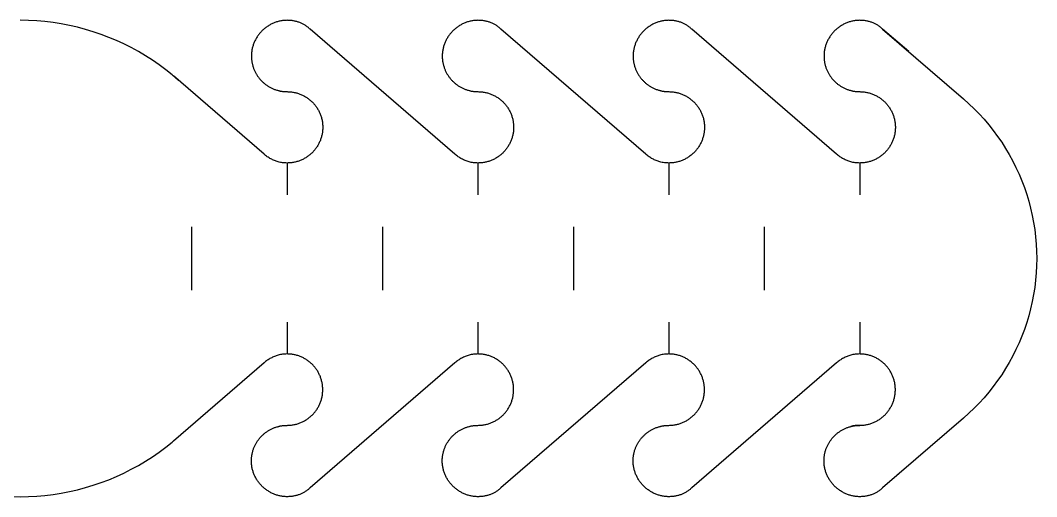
# Model space of a CAD drawing. Extents: x 2.9 to 99.4, y 6.9 to 29.5.
# Drawn here: x 51.15 to 99.37, y 6.86 to 29.47 of the extents above; entities that cross this region are included whole.
import ezdxf

# ---------------------------------------------------------------- set-up
doc = ezdxf.new("R2010")
doc.units = 0
doc.layers.add('CAPA_1', color=7, linetype='CONTINUOUS')
doc.layers.add('DEFAULT', color=7, linetype='CONTINUOUS')

msp = doc.modelspace()

# ---------------------------------------------------------------- linework, layer by layer
at = {"layer": 'CAPA_1', "color": 251}
for points in [[(64.893, 29.048), (64.867, 29.074), (64.839, 29.1), (64.812, 29.124), (64.784, 29.148), (64.755, 29.17), (64.725, 29.192), (64.695, 29.213), (64.665, 29.234), (64.634, 29.253), (64.602, 29.272), (64.57, 29.289), (64.537, 29.306), (64.504, 29.322), (64.471, 29.338), (64.437, 29.352), (64.402, 29.366), (64.367, 29.379), (64.332, 29.391), (64.296, 29.402), (64.26, 29.412), (64.224, 29.422), (64.187, 29.43), (64.15, 29.438), (64.113, 29.445), (64.075, 29.451), (64.037, 29.457), (63.998, 29.461), (63.96, 29.465), (63.921, 29.468), (63.882, 29.47), (63.843, 29.471), (63.803, 29.472), (63.76, 29.471), (63.717, 29.469), (63.675, 29.467), (63.633, 29.463), (63.591, 29.458), (63.549, 29.452), (63.508, 29.445), (63.467, 29.437), (63.426, 29.427), (63.386, 29.417), (63.346, 29.406), (63.306, 29.394), (63.267, 29.381), (63.228, 29.367), (63.189, 29.352), (63.151, 29.336), (63.114, 29.319), (63.077, 29.302), (63.04, 29.283), (63.004, 29.264), (62.968, 29.243), (62.933, 29.222), (62.898, 29.2), (62.864, 29.178), (62.83, 29.154), (62.797, 29.13), (62.765, 29.105), (62.733, 29.079), (62.702, 29.053), (62.671, 29.026), (62.642, 28.998), (62.612, 28.969), (62.584, 28.94), (62.556, 28.91), (62.529, 28.879), (62.502, 28.848), (62.476, 28.816), (62.451, 28.784), (62.427, 28.751), (62.404, 28.717), (62.381, 28.683), (62.359, 28.648), (62.338, 28.613), (62.318, 28.578), (62.298, 28.541), (62.28, 28.505), (62.262, 28.468), (62.245, 28.43), (62.229, 28.392), (62.214, 28.353), (62.2, 28.315), (62.187, 28.275), (62.175, 28.236), (62.164, 28.196), (62.154, 28.155), (62.145, 28.114), (62.137, 28.073), (62.13, 28.032), (62.123, 27.99), (62.119, 27.949), (62.115, 27.906), (62.112, 27.864), (62.11, 27.821), (62.11, 27.778), (62.11, 27.742), (62.111, 27.706), (62.113, 27.67), (62.116, 27.634), (62.119, 27.599), (62.123, 27.563), (62.128, 27.528), (62.134, 27.493), (62.14, 27.458), (62.147, 27.424), (62.155, 27.389), (62.163, 27.355), (62.172, 27.321), (62.182, 27.288), (62.193, 27.254), (62.204, 27.221), (62.216, 27.189), (62.228, 27.156), (62.241, 27.124), (62.255, 27.092), (62.269, 27.061), (62.284, 27.03), (62.3, 26.999), (62.316, 26.969), (62.333, 26.939), (62.35, 26.909), (62.368, 26.88), (62.387, 26.851), (62.406, 26.822), (62.426, 26.794), (62.446, 26.766), (62.467, 26.739), (62.488, 26.712), (62.51, 26.686), (62.532, 26.66), (62.555, 26.634), (62.579, 26.609), (62.603, 26.585), (62.627, 26.561), (62.652, 26.537), (62.678, 26.514), (62.704, 26.491), (62.73, 26.469), (62.757, 26.448), (62.784, 26.427), (62.812, 26.406), (62.84, 26.386), (62.869, 26.367), (62.898, 26.348), (62.927, 26.33), (62.957, 26.312), (62.987, 26.295), (63.018, 26.279), (63.049, 26.263), (63.08, 26.248), (63.112, 26.234), (63.145, 26.22), (63.177, 26.207), (63.21, 26.194), (63.243, 26.182), (63.277, 26.171), (63.311, 26.16), (63.345, 26.151), (63.38, 26.141)], [(73.95, 29.048), (73.924, 29.074), (73.896, 29.1), (73.869, 29.124), (73.84, 29.148), (73.812, 29.17), (73.782, 29.192), (73.752, 29.213), (73.722, 29.234), (73.691, 29.253), (73.659, 29.272), (73.627, 29.289), (73.594, 29.306), (73.561, 29.322), (73.528, 29.338), (73.494, 29.352), (73.459, 29.366), (73.424, 29.379), (73.389, 29.391), (73.353, 29.402), (73.317, 29.412), (73.281, 29.422), (73.244, 29.43), (73.207, 29.438), (73.17, 29.445), (73.132, 29.451), (73.094, 29.457), (73.055, 29.461), (73.017, 29.465), (72.978, 29.468), (72.939, 29.47), (72.899, 29.471), (72.86, 29.472), (72.817, 29.471), (72.774, 29.469), (72.732, 29.467), (72.69, 29.463), (72.648, 29.458), (72.606, 29.452), (72.565, 29.445), (72.524, 29.437), (72.483, 29.427), (72.443, 29.417), (72.403, 29.406), (72.363, 29.394), (72.324, 29.381), (72.285, 29.367), (72.246, 29.352), (72.208, 29.336), (72.171, 29.319), (72.134, 29.302), (72.097, 29.283), (72.061, 29.264), (72.025, 29.243), (71.99, 29.222), (71.955, 29.2), (71.921, 29.178), (71.887, 29.154), (71.854, 29.13), (71.822, 29.105), (71.79, 29.079), (71.759, 29.053), (71.728, 29.026), (71.699, 28.998), (71.669, 28.969), (71.641, 28.94), (71.613, 28.91), (71.586, 28.879), (71.559, 28.848), (71.533, 28.816), (71.508, 28.784), (71.484, 28.751), (71.46, 28.717), (71.438, 28.683), (71.416, 28.648), (71.395, 28.613), (71.375, 28.578), (71.355, 28.541), (71.337, 28.505), (71.319, 28.468), (71.302, 28.43), (71.286, 28.392), (71.271, 28.353), (71.257, 28.315), (71.244, 28.275), (71.232, 28.236), (71.221, 28.196), (71.211, 28.155), (71.202, 28.114), (71.194, 28.073), (71.187, 28.032), (71.18, 27.99), (71.175, 27.949), (71.172, 27.906), (71.169, 27.864), (71.167, 27.821), (71.167, 27.778), (71.167, 27.742), (71.168, 27.706), (71.17, 27.67), (71.173, 27.634), (71.176, 27.599), (71.18, 27.563), (71.185, 27.528), (71.191, 27.493), (71.197, 27.458), (71.204, 27.424), (71.212, 27.389), (71.22, 27.355), (71.229, 27.321), (71.239, 27.288), (71.25, 27.254), (71.261, 27.221), (71.273, 27.189), (71.285, 27.156), (71.298, 27.124), (71.312, 27.092), (71.326, 27.061), (71.341, 27.03), (71.357, 26.999), (71.373, 26.969), (71.39, 26.939), (71.407, 26.909), (71.425, 26.88), (71.444, 26.851), (71.463, 26.822), (71.483, 26.794), (71.503, 26.766), (71.524, 26.739), (71.545, 26.712), (71.567, 26.686), (71.589, 26.66), (71.612, 26.634), (71.636, 26.609), (71.66, 26.585), (71.684, 26.561), (71.709, 26.537), (71.735, 26.514), (71.761, 26.491), (71.787, 26.469), (71.814, 26.448), (71.841, 26.427), (71.869, 26.406), (71.897, 26.386), (71.926, 26.367), (71.955, 26.348), (71.984, 26.33), (72.014, 26.312), (72.044, 26.295), (72.075, 26.279), (72.106, 26.263), (72.137, 26.248), (72.169, 26.234), (72.201, 26.22), (72.234, 26.207), (72.267, 26.194), (72.3, 26.182), (72.334, 26.171), (72.368, 26.16), (72.402, 26.151), (72.437, 26.141)], [(83.007, 29.048), (82.981, 29.074), (82.953, 29.1), (82.926, 29.124), (82.897, 29.148), (82.869, 29.17), (82.839, 29.192), (82.809, 29.213), (82.779, 29.234), (82.748, 29.253), (82.716, 29.272), (82.684, 29.289), (82.651, 29.306), (82.618, 29.322), (82.585, 29.338), (82.551, 29.352), (82.516, 29.366), (82.481, 29.379), (82.446, 29.391), (82.41, 29.402), (82.374, 29.412), (82.338, 29.422), (82.301, 29.43), (82.264, 29.438), (82.227, 29.445), (82.189, 29.451), (82.151, 29.457), (82.112, 29.461), (82.074, 29.465), (82.035, 29.468), (81.996, 29.47), (81.956, 29.471), (81.917, 29.472), (81.874, 29.471), (81.831, 29.469), (81.789, 29.467), (81.747, 29.463), (81.705, 29.458), (81.663, 29.452), (81.622, 29.445), (81.581, 29.437), (81.54, 29.427), (81.5, 29.417), (81.46, 29.406), (81.42, 29.394), (81.381, 29.381), (81.342, 29.367), (81.303, 29.352), (81.265, 29.336), (81.228, 29.319), (81.191, 29.302), (81.154, 29.283), (81.118, 29.264), (81.082, 29.243), (81.047, 29.222), (81.012, 29.2), (80.978, 29.178), (80.944, 29.154), (80.911, 29.13), (80.879, 29.105), (80.847, 29.079), (80.816, 29.053), (80.785, 29.026), (80.756, 28.998), (80.726, 28.969), (80.698, 28.94), (80.67, 28.91), (80.643, 28.879), (80.616, 28.848), (80.59, 28.816), (80.565, 28.784), (80.541, 28.751), (80.517, 28.717), (80.495, 28.683), (80.473, 28.648), (80.452, 28.613), (80.432, 28.578), (80.412, 28.541), (80.394, 28.505), (80.376, 28.468), (80.359, 28.43), (80.343, 28.392), (80.328, 28.353), (80.314, 28.315), (80.301, 28.275), (80.289, 28.236), (80.278, 28.196), (80.268, 28.155), (80.259, 28.114), (80.251, 28.073), (80.243, 28.032), (80.237, 27.99), (80.232, 27.949), (80.229, 27.906), (80.226, 27.864), (80.224, 27.821), (80.224, 27.778), (80.224, 27.742), (80.225, 27.706), (80.227, 27.67), (80.23, 27.634), (80.233, 27.599), (80.237, 27.563), (80.242, 27.528), (80.248, 27.493), (80.254, 27.458), (80.261, 27.424), (80.269, 27.389), (80.277, 27.355), (80.286, 27.321), (80.296, 27.288), (80.307, 27.254), (80.318, 27.221), (80.33, 27.189), (80.342, 27.156), (80.355, 27.124), (80.369, 27.092), (80.383, 27.061), (80.398, 27.03), (80.414, 26.999), (80.43, 26.969), (80.447, 26.939), (80.464, 26.909), (80.482, 26.88), (80.501, 26.851), (80.52, 26.822), (80.54, 26.794), (80.56, 26.766), (80.581, 26.739), (80.602, 26.712), (80.624, 26.686), (80.646, 26.66), (80.669, 26.634), (80.693, 26.609), (80.717, 26.585), (80.741, 26.561), (80.766, 26.537), (80.792, 26.514), (80.817, 26.491), (80.844, 26.469), (80.871, 26.448), (80.898, 26.427), (80.926, 26.406), (80.954, 26.386), (80.983, 26.367), (81.012, 26.348), (81.041, 26.33), (81.071, 26.312), (81.101, 26.295), (81.132, 26.279), (81.163, 26.263), (81.194, 26.248), (81.226, 26.234), (81.258, 26.22), (81.291, 26.207), (81.324, 26.194), (81.357, 26.182), (81.391, 26.171), (81.425, 26.16), (81.459, 26.151), (81.494, 26.141)], [(92.064, 29.048), (92.038, 29.074), (92.01, 29.1), (91.983, 29.124), (91.954, 29.148), (91.926, 29.17), (91.896, 29.192), (91.866, 29.213), (91.836, 29.234), (91.804, 29.253), (91.773, 29.272), (91.741, 29.289), (91.708, 29.306), (91.675, 29.322), (91.642, 29.338), (91.608, 29.352), (91.573, 29.366), (91.538, 29.379), (91.503, 29.391), (91.467, 29.402), (91.431, 29.412), (91.395, 29.422), (91.358, 29.43), (91.321, 29.438), (91.284, 29.445), (91.246, 29.451), (91.208, 29.457), (91.169, 29.461), (91.131, 29.465), (91.092, 29.468), (91.053, 29.47), (91.013, 29.471), (90.974, 29.472), (90.931, 29.471), (90.888, 29.469), (90.846, 29.467), (90.804, 29.463), (90.762, 29.458), (90.72, 29.452), (90.679, 29.445), (90.638, 29.437), (90.597, 29.427), (90.557, 29.417), (90.517, 29.406), (90.477, 29.394), (90.438, 29.381), (90.399, 29.367), (90.36, 29.352), (90.322, 29.336), (90.285, 29.319), (90.248, 29.302), (90.211, 29.283), (90.175, 29.264), (90.139, 29.243), (90.104, 29.222), (90.069, 29.2), (90.035, 29.178), (90.001, 29.154), (89.968, 29.13), (89.936, 29.105), (89.904, 29.079), (89.873, 29.053), (89.842, 29.026), (89.813, 28.998), (89.783, 28.969), (89.755, 28.94), (89.727, 28.91), (89.7, 28.879), (89.673, 28.848), (89.647, 28.816), (89.622, 28.784), (89.598, 28.751), (89.574, 28.717), (89.552, 28.683), (89.53, 28.648), (89.509, 28.613), (89.489, 28.578), (89.469, 28.541), (89.451, 28.505), (89.433, 28.468), (89.416, 28.43), (89.4, 28.392), (89.385, 28.353), (89.371, 28.315), (89.358, 28.275), (89.346, 28.236), (89.335, 28.196), (89.325, 28.155), (89.316, 28.114), (89.308, 28.073), (89.3, 28.032), (89.294, 27.99), (89.289, 27.949), (89.286, 27.906), (89.283, 27.864), (89.281, 27.821), (89.281, 27.778), (89.281, 27.742), (89.282, 27.706), (89.284, 27.67), (89.287, 27.634), (89.29, 27.599), (89.294, 27.563), (89.299, 27.528), (89.305, 27.493), (89.311, 27.458), (89.318, 27.424), (89.326, 27.389), (89.334, 27.355), (89.343, 27.321), (89.353, 27.288), (89.364, 27.254), (89.375, 27.221), (89.387, 27.189), (89.399, 27.156), (89.412, 27.124), (89.426, 27.092), (89.44, 27.061), (89.455, 27.03), (89.471, 26.999), (89.487, 26.969), (89.504, 26.939), (89.521, 26.909), (89.539, 26.88), (89.558, 26.851), (89.577, 26.822), (89.597, 26.794), (89.617, 26.766), (89.638, 26.739), (89.659, 26.712), (89.681, 26.686), (89.703, 26.66), (89.726, 26.634), (89.75, 26.609), (89.774, 26.585), (89.798, 26.561), (89.823, 26.537), (89.849, 26.514), (89.874, 26.491), (89.901, 26.469), (89.928, 26.448), (89.955, 26.427), (89.983, 26.406), (90.011, 26.386), (90.04, 26.367), (90.069, 26.348), (90.098, 26.33), (90.128, 26.312), (90.158, 26.295), (90.189, 26.279), (90.22, 26.263), (90.251, 26.248), (90.283, 26.234), (90.315, 26.22), (90.348, 26.207), (90.381, 26.194), (90.414, 26.182), (90.448, 26.171), (90.482, 26.16), (90.516, 26.151), (90.551, 26.141)], [(71.766, 23.122), (64.893, 29.048)], [(80.823, 23.122), (73.95, 29.048)], [(89.88, 23.122), (83.007, 29.048)], [(62.709, 23.122), (58.406, 26.832)], [(63.803, 26.085), (63.846, 26.084), (63.888, 26.083), (63.93, 26.08), (63.973, 26.076), (64.014, 26.072), (64.056, 26.066), (64.097, 26.059), (64.138, 26.051), (64.179, 26.043), (64.219, 26.033), (64.259, 26.022), (64.298, 26.01), (64.338, 25.998), (64.377, 25.984), (64.415, 25.97), (64.453, 25.954), (64.491, 25.938), (64.528, 25.921), (64.564, 25.903), (64.601, 25.884), (64.636, 25.864), (64.671, 25.844), (64.706, 25.823), (64.74, 25.8), (64.774, 25.777), (64.807, 25.754), (64.839, 25.729), (64.871, 25.704), (64.902, 25.678), (64.933, 25.651), (64.963, 25.624), (64.992, 25.596), (65.021, 25.567), (65.049, 25.537), (65.076, 25.507), (65.103, 25.476), (65.128, 25.444), (65.154, 25.412), (65.178, 25.379), (65.201, 25.346), (65.224, 25.312), (65.246, 25.277), (65.267, 25.242), (65.288, 25.207), (65.307, 25.17), (65.326, 25.133), (65.343, 25.096), (65.36, 25.058), (65.376, 25.02), (65.391, 24.981), (65.405, 24.941), (65.418, 24.902), (65.43, 24.861), (65.442, 24.821), (65.452, 24.78), (65.461, 24.738), (65.469, 24.696), (65.476, 24.654), (65.482, 24.611), (65.487, 24.568), (65.491, 24.524), (65.494, 24.48), (65.496, 24.436), (65.496, 24.392), (65.496, 24.349), (65.494, 24.306), (65.491, 24.264), (65.488, 24.222), (65.483, 24.18), (65.477, 24.138), (65.47, 24.097), (65.463, 24.056), (65.454, 24.015), (65.444, 23.975), (65.433, 23.934), (65.422, 23.895), (65.409, 23.856), (65.395, 23.817), (65.381, 23.778), (65.366, 23.74), (65.349, 23.703), (65.332, 23.665), (65.314, 23.629), (65.295, 23.593), (65.276, 23.557), (65.255, 23.522), (65.234, 23.487), (65.212, 23.453), (65.189, 23.419), (65.165, 23.386), (65.14, 23.354), (65.115, 23.322), (65.089, 23.291), (65.062, 23.26), (65.035, 23.23), (65.007, 23.201), (64.978, 23.172), (64.948, 23.145), (64.918, 23.117), (64.887, 23.091), (64.856, 23.065), (64.823, 23.04), (64.791, 23.016), (64.757, 22.992), (64.723, 22.97), (64.689, 22.948), (64.653, 22.927), (64.618, 22.906), (64.581, 22.887), (64.545, 22.868), (64.507, 22.851), (64.469, 22.834), (64.431, 22.818), (64.392, 22.803), (64.353, 22.789), (64.313, 22.776), (64.273, 22.764), (64.232, 22.753), (64.191, 22.743), (64.149, 22.733), (64.107, 22.725), (64.065, 22.718), (64.022, 22.712), (63.979, 22.707), (63.935, 22.703), (63.892, 22.701), (63.847, 22.699), (63.803, 22.698), (63.75, 22.699), (63.697, 22.702), (63.644, 22.706), (63.591, 22.712), (63.538, 22.72), (63.485, 22.73), (63.433, 22.741), (63.38, 22.755), (63.335, 22.768), (63.29, 22.782), (63.246, 22.798), (63.202, 22.815), (63.158, 22.833), (63.115, 22.853), (63.072, 22.874), (63.03, 22.896), (62.988, 22.919), (62.947, 22.944), (62.906, 22.97), (62.865, 22.998), (62.825, 23.027), (62.786, 23.057), (62.747, 23.089), (62.709, 23.122)], [(63.38, 26.141), (63.405, 26.134), (63.43, 26.128), (63.456, 26.122), (63.481, 26.116), (63.507, 26.111), (63.533, 26.107), (63.56, 26.102), (63.586, 26.099), (63.639, 26.093), (63.693, 26.088), (63.748, 26.086), (63.803, 26.085)], [(72.86, 26.085), (72.903, 26.084), (72.945, 26.083), (72.987, 26.08), (73.029, 26.076), (73.071, 26.072), (73.113, 26.066), (73.154, 26.059), (73.195, 26.051), (73.236, 26.043), (73.276, 26.033), (73.316, 26.022), (73.355, 26.01), (73.395, 25.998), (73.434, 25.984), (73.472, 25.97), (73.51, 25.954), (73.548, 25.938), (73.585, 25.921), (73.621, 25.903), (73.658, 25.884), (73.693, 25.864), (73.728, 25.844), (73.763, 25.823), (73.797, 25.8), (73.831, 25.777), (73.864, 25.754), (73.896, 25.729), (73.928, 25.704), (73.959, 25.678), (73.99, 25.651), (74.02, 25.624), (74.049, 25.596), (74.078, 25.567), (74.106, 25.537), (74.133, 25.507), (74.16, 25.476), (74.185, 25.444), (74.211, 25.412), (74.235, 25.379), (74.258, 25.346), (74.281, 25.312), (74.303, 25.277), (74.324, 25.242), (74.345, 25.207), (74.364, 25.17), (74.383, 25.133), (74.4, 25.096), (74.417, 25.058), (74.433, 25.02), (74.448, 24.981), (74.462, 24.941), (74.475, 24.902), (74.487, 24.861), (74.499, 24.821), (74.509, 24.78), (74.518, 24.738), (74.526, 24.696), (74.533, 24.654), (74.539, 24.611), (74.544, 24.568), (74.548, 24.524), (74.551, 24.48), (74.553, 24.436), (74.553, 24.392), (74.553, 24.349), (74.551, 24.306), (74.548, 24.264), (74.545, 24.222), (74.54, 24.18), (74.534, 24.138), (74.527, 24.097), (74.52, 24.056), (74.511, 24.015), (74.501, 23.975), (74.49, 23.934), (74.479, 23.895), (74.466, 23.856), (74.452, 23.817), (74.438, 23.778), (74.423, 23.74), (74.406, 23.703), (74.389, 23.665), (74.371, 23.629), (74.352, 23.593), (74.333, 23.557), (74.312, 23.522), (74.291, 23.487), (74.269, 23.453), (74.246, 23.419), (74.222, 23.386), (74.197, 23.354), (74.172, 23.322), (74.146, 23.291), (74.119, 23.26), (74.092, 23.23), (74.064, 23.201), (74.035, 23.172), (74.005, 23.145), (73.975, 23.117), (73.944, 23.091), (73.913, 23.065), (73.88, 23.04), (73.848, 23.016), (73.814, 22.992), (73.78, 22.97), (73.746, 22.948), (73.71, 22.927), (73.675, 22.906), (73.638, 22.887), (73.602, 22.868), (73.564, 22.851), (73.526, 22.834), (73.488, 22.818), (73.449, 22.803), (73.41, 22.789), (73.37, 22.776), (73.33, 22.764), (73.289, 22.753), (73.248, 22.743), (73.206, 22.733), (73.164, 22.725), (73.122, 22.718), (73.079, 22.712), (73.036, 22.707), (72.992, 22.703), (72.949, 22.701), (72.904, 22.699), (72.86, 22.698), (72.807, 22.699), (72.754, 22.702), (72.701, 22.706), (72.648, 22.712), (72.595, 22.72), (72.542, 22.73), (72.489, 22.741), (72.437, 22.755), (72.392, 22.768), (72.347, 22.782), (72.303, 22.798), (72.259, 22.815), (72.215, 22.833), (72.172, 22.853), (72.129, 22.874), (72.087, 22.896), (72.045, 22.919), (72.003, 22.944), (71.963, 22.97), (71.922, 22.998), (71.882, 23.027), (71.843, 23.057), (71.804, 23.089), (71.766, 23.122)], [(72.437, 26.141), (72.462, 26.134), (72.487, 26.128), (72.513, 26.122), (72.538, 26.116), (72.564, 26.111), (72.59, 26.107), (72.617, 26.102), (72.643, 26.099), (72.696, 26.093), (72.75, 26.088), (72.805, 26.086), (72.86, 26.085)], [(81.917, 26.085), (81.96, 26.084), (82.002, 26.083), (82.044, 26.08), (82.086, 26.076), (82.128, 26.072), (82.17, 26.066), (82.211, 26.059), (82.252, 26.051), (82.293, 26.043), (82.333, 26.033), (82.373, 26.022), (82.412, 26.01), (82.452, 25.998), (82.49, 25.984), (82.529, 25.97), (82.567, 25.954), (82.605, 25.938), (82.642, 25.921), (82.678, 25.903), (82.714, 25.884), (82.75, 25.864), (82.785, 25.844), (82.82, 25.823), (82.854, 25.8), (82.888, 25.777), (82.921, 25.754), (82.953, 25.729), (82.985, 25.704), (83.016, 25.678), (83.047, 25.651), (83.077, 25.624), (83.106, 25.596), (83.135, 25.567), (83.163, 25.537), (83.19, 25.507), (83.217, 25.476), (83.242, 25.444), (83.267, 25.412), (83.292, 25.379), (83.315, 25.346), (83.338, 25.312), (83.36, 25.277), (83.381, 25.242), (83.402, 25.207), (83.421, 25.17), (83.44, 25.133), (83.457, 25.096), (83.474, 25.058), (83.49, 25.02), (83.505, 24.981), (83.519, 24.941), (83.532, 24.902), (83.544, 24.861), (83.556, 24.821), (83.566, 24.78), (83.575, 24.738), (83.583, 24.696), (83.59, 24.654), (83.596, 24.611), (83.601, 24.568), (83.605, 24.524), (83.608, 24.48), (83.61, 24.436), (83.61, 24.392), (83.61, 24.349), (83.608, 24.306), (83.605, 24.264), (83.602, 24.222), (83.597, 24.18), (83.591, 24.138), (83.584, 24.097), (83.577, 24.056), (83.568, 24.015), (83.558, 23.975), (83.547, 23.934), (83.536, 23.895), (83.523, 23.856), (83.509, 23.817), (83.495, 23.778), (83.48, 23.74), (83.463, 23.703), (83.446, 23.665), (83.428, 23.629), (83.409, 23.593), (83.39, 23.557), (83.369, 23.522), (83.348, 23.487), (83.326, 23.453), (83.303, 23.419), (83.279, 23.386), (83.254, 23.354), (83.229, 23.322), (83.203, 23.291), (83.176, 23.26), (83.149, 23.23), (83.121, 23.201), (83.092, 23.172), (83.062, 23.145), (83.032, 23.117), (83.001, 23.091), (82.97, 23.065), (82.937, 23.04), (82.905, 23.016), (82.871, 22.992), (82.837, 22.97), (82.803, 22.948), (82.767, 22.927), (82.732, 22.906), (82.695, 22.887), (82.659, 22.868), (82.621, 22.851), (82.583, 22.834), (82.545, 22.818), (82.506, 22.803), (82.467, 22.789), (82.427, 22.776), (82.387, 22.764), (82.346, 22.753), (82.305, 22.743), (82.263, 22.733), (82.221, 22.725), (82.179, 22.718), (82.136, 22.712), (82.093, 22.707), (82.049, 22.703), (82.006, 22.701), (81.961, 22.699), (81.917, 22.698), (81.864, 22.699), (81.811, 22.702), (81.758, 22.706), (81.705, 22.712), (81.652, 22.72), (81.599, 22.73), (81.546, 22.741), (81.494, 22.755), (81.449, 22.768), (81.404, 22.782), (81.36, 22.798), (81.316, 22.815), (81.272, 22.833), (81.229, 22.853), (81.186, 22.874), (81.144, 22.896), (81.102, 22.919), (81.06, 22.944), (81.02, 22.97), (80.979, 22.998), (80.939, 23.027), (80.9, 23.057), (80.861, 23.089), (80.823, 23.122)], [(81.494, 26.141), (81.519, 26.134), (81.544, 26.128), (81.57, 26.122), (81.595, 26.116), (81.621, 26.111), (81.647, 26.107), (81.674, 26.102), (81.7, 26.099), (81.753, 26.093), (81.807, 26.088), (81.862, 26.086), (81.917, 26.085)], [(90.974, 26.085), (91.017, 26.084), (91.059, 26.083), (91.101, 26.08), (91.143, 26.076), (91.185, 26.072), (91.227, 26.066), (91.268, 26.059), (91.309, 26.051), (91.35, 26.043), (91.39, 26.033), (91.43, 26.022), (91.469, 26.01), (91.509, 25.998), (91.547, 25.984), (91.586, 25.97), (91.624, 25.954), (91.661, 25.938), (91.699, 25.921), (91.735, 25.903), (91.771, 25.884), (91.807, 25.864), (91.842, 25.844), (91.877, 25.823), (91.911, 25.8), (91.945, 25.777), (91.978, 25.754), (92.01, 25.729), (92.042, 25.704), (92.073, 25.678), (92.104, 25.651), (92.134, 25.624), (92.163, 25.596), (92.192, 25.567), (92.22, 25.537), (92.247, 25.507), (92.274, 25.476), (92.299, 25.444), (92.324, 25.412), (92.349, 25.379), (92.372, 25.346), (92.395, 25.312), (92.417, 25.277), (92.438, 25.242), (92.458, 25.207), (92.478, 25.17), (92.497, 25.133), (92.514, 25.096), (92.531, 25.058), (92.547, 25.02), (92.562, 24.981), (92.576, 24.941), (92.589, 24.902), (92.601, 24.861), (92.613, 24.821), (92.623, 24.78), (92.632, 24.738), (92.64, 24.696), (92.647, 24.654), (92.653, 24.611), (92.658, 24.568), (92.662, 24.524), (92.665, 24.48), (92.667, 24.436), (92.667, 24.392), (92.667, 24.349), (92.665, 24.306), (92.662, 24.264), (92.659, 24.222), (92.654, 24.18), (92.648, 24.138), (92.641, 24.097), (92.634, 24.056), (92.625, 24.015), (92.615, 23.975), (92.604, 23.934), (92.593, 23.895), (92.58, 23.856), (92.566, 23.817), (92.552, 23.778), (92.537, 23.74), (92.52, 23.703), (92.503, 23.665), (92.485, 23.629), (92.466, 23.593), (92.447, 23.557), (92.426, 23.522), (92.405, 23.487), (92.383, 23.453), (92.36, 23.419), (92.336, 23.386), (92.311, 23.354), (92.286, 23.322), (92.26, 23.291), (92.233, 23.26), (92.206, 23.23), (92.178, 23.201), (92.149, 23.172), (92.119, 23.145), (92.089, 23.117), (92.058, 23.091), (92.027, 23.065), (91.994, 23.04), (91.962, 23.016), (91.928, 22.992), (91.894, 22.97), (91.86, 22.948), (91.824, 22.927), (91.789, 22.906), (91.752, 22.887), (91.716, 22.868), (91.678, 22.851), (91.64, 22.834), (91.602, 22.818), (91.563, 22.803), (91.524, 22.789), (91.484, 22.776), (91.444, 22.764), (91.403, 22.753), (91.362, 22.743), (91.32, 22.733), (91.278, 22.725), (91.236, 22.718), (91.193, 22.712), (91.15, 22.707), (91.106, 22.703), (91.063, 22.701), (91.018, 22.699), (90.974, 22.698), (90.921, 22.699), (90.868, 22.702), (90.815, 22.706), (90.762, 22.712), (90.709, 22.72), (90.656, 22.73), (90.603, 22.741), (90.551, 22.755), (90.506, 22.768), (90.461, 22.782), (90.417, 22.798), (90.373, 22.815), (90.329, 22.833), (90.286, 22.853), (90.243, 22.874), (90.201, 22.896), (90.159, 22.919), (90.117, 22.944), (90.077, 22.97), (90.036, 22.998), (89.996, 23.027), (89.957, 23.057), (89.918, 23.089), (89.88, 23.122)], [(90.551, 26.141), (90.576, 26.134), (90.601, 26.128), (90.627, 26.122), (90.652, 26.116), (90.678, 26.111), (90.704, 26.107), (90.731, 26.102), (90.757, 26.099), (90.81, 26.093), (90.864, 26.088), (90.919, 26.086), (90.974, 26.085)], [(63.803, 10.245), (63.846, 10.246), (63.888, 10.247), (63.93, 10.25), (63.973, 10.254), (64.014, 10.259), (64.056, 10.264), (64.097, 10.271), (64.138, 10.279), (64.179, 10.288), (64.219, 10.298), (64.259, 10.308), (64.298, 10.32), (64.338, 10.333), (64.377, 10.346), (64.415, 10.361), (64.453, 10.376), (64.491, 10.392), (64.528, 10.409), (64.564, 10.427), (64.601, 10.446), (64.636, 10.466), (64.671, 10.486), (64.706, 10.508), (64.74, 10.53), (64.774, 10.553), (64.807, 10.577), (64.839, 10.601), (64.871, 10.626), (64.902, 10.652), (64.933, 10.679), (64.963, 10.707), (64.992, 10.735), (65.021, 10.764), (65.049, 10.793), (65.076, 10.823), (65.103, 10.854), (65.128, 10.886), (65.154, 10.918), (65.178, 10.951), (65.201, 10.984), (65.224, 11.018), (65.246, 11.053), (65.267, 11.088), (65.288, 11.124), (65.307, 11.16), (65.326, 11.197), (65.343, 11.234), (65.36, 11.272), (65.376, 11.311), (65.391, 11.349), (65.405, 11.389), (65.418, 11.429), (65.43, 11.469), (65.442, 11.51), (65.452, 11.551), (65.461, 11.592), (65.469, 11.634), (65.476, 11.677), (65.482, 11.72), (65.487, 11.763), (65.491, 11.806), (65.494, 11.85), (65.496, 11.894), (65.496, 11.939), (65.496, 11.982), (65.494, 12.024), (65.491, 12.067), (65.488, 12.109), (65.483, 12.151), (65.477, 12.192), (65.47, 12.234), (65.463, 12.275), (65.454, 12.315), (65.444, 12.356), (65.433, 12.396), (65.422, 12.436), (65.409, 12.475), (65.395, 12.514), (65.381, 12.552), (65.366, 12.59), (65.349, 12.628), (65.332, 12.665), (65.314, 12.702), (65.295, 12.738), (65.276, 12.774), (65.255, 12.809), (65.234, 12.843), (65.212, 12.878), (65.189, 12.911), (65.165, 12.944), (65.14, 12.976), (65.115, 13.008), (65.089, 13.04), (65.062, 13.07), (65.035, 13.1), (65.007, 13.129), (64.978, 13.158), (64.948, 13.186), (64.918, 13.213), (64.887, 13.24), (64.856, 13.265), (64.823, 13.29), (64.791, 13.315), (64.757, 13.338), (64.723, 13.361), (64.689, 13.383), (64.653, 13.404), (64.618, 13.424), (64.581, 13.443), (64.545, 13.462), (64.507, 13.48), (64.469, 13.496), (64.431, 13.512), (64.392, 13.527), (64.353, 13.541), (64.313, 13.554), (64.273, 13.566), (64.232, 13.578), (64.191, 13.588), (64.149, 13.597), (64.107, 13.605), (64.065, 13.612), (64.022, 13.618), (63.979, 13.623), (63.935, 13.627), (63.892, 13.63), (63.847, 13.631), (63.803, 13.632), (63.75, 13.631), (63.697, 13.629), (63.644, 13.624), (63.591, 13.618), (63.538, 13.61), (63.485, 13.601), (63.433, 13.589), (63.38, 13.576), (63.335, 13.562), (63.29, 13.548), (63.246, 13.532), (63.202, 13.515), (63.158, 13.497), (63.115, 13.477), (63.072, 13.457), (63.03, 13.434), (62.988, 13.411), (62.947, 13.386), (62.906, 13.36), (62.865, 13.332), (62.825, 13.304), (62.786, 13.273), (62.747, 13.242), (62.709, 13.209)], [(72.86, 10.245), (72.903, 10.246), (72.945, 10.247), (72.987, 10.25), (73.029, 10.254), (73.071, 10.259), (73.113, 10.264), (73.154, 10.271), (73.195, 10.279), (73.236, 10.288), (73.276, 10.298), (73.316, 10.308), (73.355, 10.32), (73.395, 10.333), (73.434, 10.346), (73.472, 10.361), (73.51, 10.376), (73.548, 10.392), (73.585, 10.409), (73.621, 10.427), (73.658, 10.446), (73.693, 10.466), (73.728, 10.486), (73.763, 10.508), (73.797, 10.53), (73.831, 10.553), (73.864, 10.577), (73.896, 10.601), (73.928, 10.626), (73.959, 10.652), (73.99, 10.679), (74.02, 10.707), (74.049, 10.735), (74.078, 10.764), (74.106, 10.793), (74.133, 10.823), (74.16, 10.854), (74.185, 10.886), (74.211, 10.918), (74.235, 10.951), (74.258, 10.984), (74.281, 11.018), (74.303, 11.053), (74.324, 11.088), (74.345, 11.124), (74.364, 11.16), (74.383, 11.197), (74.4, 11.234), (74.417, 11.272), (74.433, 11.311), (74.448, 11.349), (74.462, 11.389), (74.475, 11.429), (74.487, 11.469), (74.499, 11.51), (74.509, 11.551), (74.518, 11.592), (74.526, 11.634), (74.533, 11.677), (74.539, 11.72), (74.544, 11.763), (74.548, 11.806), (74.551, 11.85), (74.553, 11.894), (74.553, 11.939), (74.553, 11.982), (74.551, 12.024), (74.548, 12.067), (74.545, 12.109), (74.54, 12.151), (74.534, 12.192), (74.527, 12.234), (74.52, 12.275), (74.511, 12.315), (74.501, 12.356), (74.49, 12.396), (74.479, 12.436), (74.466, 12.475), (74.452, 12.514), (74.438, 12.552), (74.423, 12.59), (74.406, 12.628), (74.389, 12.665), (74.371, 12.702), (74.352, 12.738), (74.333, 12.774), (74.312, 12.809), (74.291, 12.843), (74.269, 12.878), (74.246, 12.911), (74.222, 12.944), (74.197, 12.976), (74.172, 13.008), (74.146, 13.04), (74.119, 13.07), (74.092, 13.1), (74.064, 13.129), (74.035, 13.158), (74.005, 13.186), (73.975, 13.213), (73.944, 13.24), (73.913, 13.265), (73.88, 13.29), (73.848, 13.315), (73.814, 13.338), (73.78, 13.361), (73.746, 13.383), (73.71, 13.404), (73.675, 13.424), (73.638, 13.443), (73.602, 13.462), (73.564, 13.48), (73.526, 13.496), (73.488, 13.512), (73.449, 13.527), (73.41, 13.541), (73.37, 13.554), (73.33, 13.566), (73.289, 13.578), (73.248, 13.588), (73.206, 13.597), (73.164, 13.605), (73.122, 13.612), (73.079, 13.618), (73.036, 13.623), (72.992, 13.627), (72.949, 13.63), (72.904, 13.631), (72.86, 13.632), (72.807, 13.631), (72.754, 13.629), (72.701, 13.624), (72.648, 13.618), (72.595, 13.61), (72.542, 13.601), (72.489, 13.589), (72.437, 13.576), (72.392, 13.562), (72.347, 13.548), (72.303, 13.532), (72.259, 13.515), (72.215, 13.497), (72.172, 13.477), (72.129, 13.457), (72.087, 13.434), (72.045, 13.411), (72.003, 13.386), (71.963, 13.36), (71.922, 13.332), (71.882, 13.304), (71.843, 13.273), (71.804, 13.242), (71.766, 13.209)], [(81.917, 10.245), (81.96, 10.246), (82.002, 10.247), (82.044, 10.25), (82.086, 10.254), (82.128, 10.259), (82.17, 10.264), (82.211, 10.271), (82.252, 10.279), (82.293, 10.288), (82.333, 10.298), (82.373, 10.308), (82.412, 10.32), (82.452, 10.333), (82.49, 10.346), (82.529, 10.361), (82.567, 10.376), (82.605, 10.392), (82.642, 10.409), (82.678, 10.427), (82.714, 10.446), (82.75, 10.466), (82.785, 10.486), (82.82, 10.508), (82.854, 10.53), (82.888, 10.553), (82.921, 10.577), (82.953, 10.601), (82.985, 10.626), (83.016, 10.652), (83.047, 10.679), (83.077, 10.707), (83.106, 10.735), (83.135, 10.764), (83.163, 10.793), (83.19, 10.823), (83.217, 10.854), (83.242, 10.886), (83.267, 10.918), (83.292, 10.951), (83.315, 10.984), (83.338, 11.018), (83.36, 11.053), (83.381, 11.088), (83.402, 11.124), (83.421, 11.16), (83.44, 11.197), (83.457, 11.234), (83.474, 11.272), (83.49, 11.311), (83.505, 11.349), (83.519, 11.389), (83.532, 11.429), (83.544, 11.469), (83.556, 11.51), (83.566, 11.551), (83.575, 11.592), (83.583, 11.634), (83.59, 11.677), (83.596, 11.72), (83.601, 11.763), (83.605, 11.806), (83.608, 11.85), (83.61, 11.894), (83.61, 11.939), (83.61, 11.982), (83.608, 12.024), (83.605, 12.067), (83.602, 12.109), (83.597, 12.151), (83.591, 12.192), (83.584, 12.234), (83.577, 12.275), (83.568, 12.315), (83.558, 12.356), (83.547, 12.396), (83.536, 12.436), (83.523, 12.475), (83.509, 12.514), (83.495, 12.552), (83.48, 12.59), (83.463, 12.628), (83.446, 12.665), (83.428, 12.702), (83.409, 12.738), (83.39, 12.774), (83.369, 12.809), (83.348, 12.843), (83.326, 12.878), (83.303, 12.911), (83.279, 12.944), (83.254, 12.976), (83.229, 13.008), (83.203, 13.04), (83.176, 13.07), (83.149, 13.1), (83.121, 13.129), (83.092, 13.158), (83.062, 13.186), (83.032, 13.213), (83.001, 13.24), (82.97, 13.265), (82.937, 13.29), (82.905, 13.315), (82.871, 13.338), (82.837, 13.361), (82.803, 13.383), (82.767, 13.404), (82.732, 13.424), (82.695, 13.443), (82.659, 13.462), (82.621, 13.48), (82.583, 13.496), (82.545, 13.512), (82.506, 13.527), (82.467, 13.541), (82.427, 13.554), (82.387, 13.566), (82.346, 13.578), (82.305, 13.588), (82.263, 13.597), (82.221, 13.605), (82.179, 13.612), (82.136, 13.618), (82.093, 13.623), (82.049, 13.627), (82.006, 13.63), (81.961, 13.631), (81.917, 13.632), (81.864, 13.631), (81.811, 13.629), (81.758, 13.624), (81.705, 13.618), (81.652, 13.61), (81.599, 13.601), (81.546, 13.589), (81.494, 13.576), (81.449, 13.562), (81.404, 13.548), (81.36, 13.532), (81.316, 13.515), (81.272, 13.497), (81.229, 13.477), (81.186, 13.457), (81.144, 13.434), (81.102, 13.411), (81.06, 13.386), (81.02, 13.36), (80.979, 13.332), (80.939, 13.304), (80.9, 13.273), (80.861, 13.242), (80.823, 13.209)], [(90.974, 10.245), (91.017, 10.246), (91.059, 10.247), (91.101, 10.25), (91.143, 10.254), (91.185, 10.259), (91.227, 10.264), (91.268, 10.271), (91.309, 10.279), (91.35, 10.288), (91.39, 10.298), (91.43, 10.308), (91.469, 10.32), (91.509, 10.333), (91.547, 10.346), (91.586, 10.361), (91.624, 10.376), (91.661, 10.392), (91.699, 10.409), (91.735, 10.427), (91.771, 10.446), (91.807, 10.466), (91.842, 10.486), (91.877, 10.508), (91.911, 10.53), (91.945, 10.553), (91.978, 10.577), (92.01, 10.601), (92.042, 10.626), (92.073, 10.652), (92.104, 10.679), (92.134, 10.707), (92.163, 10.735), (92.192, 10.764), (92.22, 10.793), (92.247, 10.823), (92.274, 10.854), (92.299, 10.886), (92.324, 10.918), (92.349, 10.951), (92.372, 10.984), (92.395, 11.018), (92.417, 11.053), (92.438, 11.088), (92.458, 11.124), (92.478, 11.16), (92.497, 11.197), (92.514, 11.234), (92.531, 11.272), (92.547, 11.311), (92.562, 11.349), (92.576, 11.389), (92.589, 11.429), (92.601, 11.469), (92.613, 11.51), (92.623, 11.551), (92.632, 11.592), (92.64, 11.634), (92.647, 11.677), (92.653, 11.72), (92.658, 11.763), (92.662, 11.806), (92.665, 11.85), (92.667, 11.894), (92.667, 11.939), (92.667, 11.982), (92.665, 12.024), (92.662, 12.067), (92.659, 12.109), (92.654, 12.151), (92.648, 12.192), (92.641, 12.234), (92.634, 12.275), (92.625, 12.315), (92.615, 12.356), (92.604, 12.396), (92.593, 12.436), (92.58, 12.475), (92.566, 12.514), (92.552, 12.552), (92.537, 12.59), (92.52, 12.628), (92.503, 12.665), (92.485, 12.702), (92.466, 12.738), (92.447, 12.774), (92.426, 12.809), (92.405, 12.843), (92.383, 12.878), (92.36, 12.911), (92.336, 12.944), (92.311, 12.976), (92.286, 13.008), (92.26, 13.04), (92.233, 13.07), (92.206, 13.1), (92.178, 13.129), (92.149, 13.158), (92.119, 13.186), (92.089, 13.213), (92.058, 13.24), (92.027, 13.265), (91.994, 13.29), (91.962, 13.315), (91.928, 13.338), (91.894, 13.361), (91.86, 13.383), (91.824, 13.404), (91.789, 13.424), (91.752, 13.443), (91.716, 13.462), (91.678, 13.48), (91.64, 13.496), (91.602, 13.512), (91.563, 13.527), (91.524, 13.541), (91.484, 13.554), (91.444, 13.566), (91.403, 13.578), (91.362, 13.588), (91.32, 13.597), (91.278, 13.605), (91.236, 13.612), (91.193, 13.618), (91.15, 13.623), (91.106, 13.627), (91.063, 13.63), (91.018, 13.631), (90.974, 13.632), (90.921, 13.631), (90.868, 13.629), (90.815, 13.624), (90.762, 13.618), (90.709, 13.61), (90.656, 13.601), (90.603, 13.589), (90.551, 13.576), (90.506, 13.562), (90.461, 13.548), (90.417, 13.532), (90.373, 13.515), (90.329, 13.497), (90.286, 13.477), (90.243, 13.457), (90.201, 13.434), (90.159, 13.411), (90.117, 13.386), (90.077, 13.36), (90.036, 13.332), (89.996, 13.304), (89.957, 13.273), (89.918, 13.242), (89.88, 13.209)], [(62.709, 13.209), (58.406, 9.498)], [(71.766, 13.209), (64.893, 7.282)], [(80.823, 13.209), (73.95, 7.282)], [(89.88, 13.209), (83.007, 7.282)], [(64.893, 7.282), (64.867, 7.256), (64.839, 7.231), (64.812, 7.206), (64.784, 7.183), (64.755, 7.16), (64.725, 7.138), (64.695, 7.117), (64.665, 7.097), (64.634, 7.077), (64.602, 7.059), (64.57, 7.041), (64.537, 7.024), (64.504, 7.008), (64.471, 6.993), (64.437, 6.978), (64.402, 6.964), (64.367, 6.952), (64.332, 6.94), (64.296, 6.929), (64.26, 6.918), (64.224, 6.909), (64.187, 6.9), (64.15, 6.892), (64.113, 6.885), (64.075, 6.879), (64.037, 6.874), (63.998, 6.869), (63.96, 6.865), (63.921, 6.862), (63.882, 6.86), (63.843, 6.859), (63.803, 6.859), (63.76, 6.859), (63.717, 6.861), (63.675, 6.864), (63.633, 6.868), (63.591, 6.873), (63.549, 6.879), (63.508, 6.886), (63.467, 6.894), (63.426, 6.903), (63.386, 6.913), (63.346, 6.924), (63.306, 6.936), (63.267, 6.949), (63.228, 6.963), (63.189, 6.978), (63.151, 6.994), (63.114, 7.011), (63.077, 7.029), (63.04, 7.047), (63.004, 7.067), (62.968, 7.087), (62.933, 7.108), (62.898, 7.13), (62.864, 7.153), (62.83, 7.176), (62.797, 7.2), (62.765, 7.225), (62.733, 7.251), (62.702, 7.278), (62.671, 7.305), (62.642, 7.333), (62.612, 7.361), (62.584, 7.391), (62.556, 7.421), (62.529, 7.451), (62.502, 7.482), (62.476, 7.514), (62.451, 7.547), (62.427, 7.58), (62.404, 7.613), (62.381, 7.647), (62.359, 7.682), (62.338, 7.717), (62.318, 7.753), (62.298, 7.789), (62.28, 7.826), (62.262, 7.863), (62.245, 7.9), (62.229, 7.938), (62.214, 7.977), (62.2, 8.016), (62.187, 8.055), (62.175, 8.095), (62.164, 8.135), (62.154, 8.175), (62.145, 8.216), (62.137, 8.257), (62.13, 8.298), (62.123, 8.34), (62.119, 8.382), (62.115, 8.424), (62.112, 8.466), (62.11, 8.509), (62.11, 8.552), (62.11, 8.588), (62.111, 8.624), (62.113, 8.66), (62.116, 8.696), (62.119, 8.732), (62.123, 8.767), (62.128, 8.802), (62.134, 8.837), (62.14, 8.872), (62.147, 8.907), (62.155, 8.941), (62.163, 8.975), (62.172, 9.009), (62.182, 9.043), (62.193, 9.076), (62.204, 9.109), (62.216, 9.142), (62.228, 9.174), (62.241, 9.206), (62.255, 9.238), (62.269, 9.269), (62.284, 9.3), (62.3, 9.331), (62.316, 9.362), (62.333, 9.392), (62.35, 9.421), (62.368, 9.451), (62.387, 9.48), (62.406, 9.508), (62.426, 9.536), (62.446, 9.564), (62.467, 9.591), (62.488, 9.618), (62.51, 9.645), (62.532, 9.671), (62.555, 9.696), (62.579, 9.721), (62.603, 9.746), (62.627, 9.77), (62.652, 9.793), (62.678, 9.817), (62.704, 9.839), (62.73, 9.861), (62.757, 9.883), (62.784, 9.904), (62.812, 9.924), (62.84, 9.944), (62.869, 9.963), (62.898, 9.982), (62.927, 10), (62.957, 10.018), (62.987, 10.035), (63.018, 10.051), (63.049, 10.067), (63.08, 10.082), (63.112, 10.097), (63.145, 10.111), (63.177, 10.124), (63.21, 10.136), (63.243, 10.148), (63.277, 10.159), (63.311, 10.17), (63.345, 10.18), (63.38, 10.189)], [(63.38, 10.189), (63.405, 10.196), (63.43, 10.202), (63.456, 10.208), (63.481, 10.214), (63.507, 10.219), (63.533, 10.224), (63.56, 10.228), (63.586, 10.232), (63.639, 10.238), (63.693, 10.242), (63.748, 10.244), (63.803, 10.245)], [(73.95, 7.282), (73.924, 7.256), (73.896, 7.231), (73.869, 7.206), (73.84, 7.183), (73.812, 7.16), (73.782, 7.138), (73.752, 7.117), (73.722, 7.097), (73.691, 7.077), (73.659, 7.059), (73.627, 7.041), (73.594, 7.024), (73.561, 7.008), (73.528, 6.993), (73.494, 6.978), (73.459, 6.964), (73.424, 6.952), (73.389, 6.94), (73.353, 6.929), (73.317, 6.918), (73.281, 6.909), (73.244, 6.9), (73.207, 6.892), (73.17, 6.885), (73.132, 6.879), (73.094, 6.874), (73.055, 6.869), (73.017, 6.865), (72.978, 6.862), (72.939, 6.86), (72.899, 6.859), (72.86, 6.859), (72.817, 6.859), (72.774, 6.861), (72.732, 6.864), (72.69, 6.868), (72.648, 6.873), (72.606, 6.879), (72.565, 6.886), (72.524, 6.894), (72.483, 6.903), (72.443, 6.913), (72.403, 6.924), (72.363, 6.936), (72.324, 6.949), (72.285, 6.963), (72.246, 6.978), (72.208, 6.994), (72.171, 7.011), (72.134, 7.029), (72.097, 7.047), (72.061, 7.067), (72.025, 7.087), (71.99, 7.108), (71.955, 7.13), (71.921, 7.153), (71.887, 7.176), (71.854, 7.2), (71.822, 7.225), (71.79, 7.251), (71.759, 7.278), (71.728, 7.305), (71.699, 7.333), (71.669, 7.361), (71.641, 7.391), (71.613, 7.421), (71.586, 7.451), (71.559, 7.482), (71.533, 7.514), (71.508, 7.547), (71.484, 7.58), (71.46, 7.613), (71.438, 7.647), (71.416, 7.682), (71.395, 7.717), (71.375, 7.753), (71.355, 7.789), (71.337, 7.826), (71.319, 7.863), (71.302, 7.9), (71.286, 7.938), (71.271, 7.977), (71.257, 8.016), (71.244, 8.055), (71.232, 8.095), (71.221, 8.135), (71.211, 8.175), (71.202, 8.216), (71.194, 8.257), (71.187, 8.298), (71.18, 8.34), (71.175, 8.382), (71.172, 8.424), (71.169, 8.466), (71.167, 8.509), (71.167, 8.552), (71.167, 8.588), (71.168, 8.624), (71.17, 8.66), (71.173, 8.696), (71.176, 8.732), (71.18, 8.767), (71.185, 8.802), (71.191, 8.837), (71.197, 8.872), (71.204, 8.907), (71.212, 8.941), (71.22, 8.975), (71.229, 9.009), (71.239, 9.043), (71.25, 9.076), (71.261, 9.109), (71.273, 9.142), (71.285, 9.174), (71.298, 9.206), (71.312, 9.238), (71.326, 9.269), (71.341, 9.3), (71.357, 9.331), (71.373, 9.362), (71.39, 9.392), (71.407, 9.421), (71.425, 9.451), (71.444, 9.48), (71.463, 9.508), (71.483, 9.536), (71.503, 9.564), (71.524, 9.591), (71.545, 9.618), (71.567, 9.645), (71.589, 9.671), (71.612, 9.696), (71.636, 9.721), (71.66, 9.746), (71.684, 9.77), (71.709, 9.793), (71.735, 9.817), (71.761, 9.839), (71.787, 9.861), (71.814, 9.883), (71.841, 9.904), (71.869, 9.924), (71.897, 9.944), (71.926, 9.963), (71.955, 9.982), (71.984, 10), (72.014, 10.018), (72.044, 10.035), (72.075, 10.051), (72.106, 10.067), (72.137, 10.082), (72.169, 10.097), (72.201, 10.111), (72.234, 10.124), (72.267, 10.136), (72.3, 10.148), (72.334, 10.159), (72.368, 10.17), (72.402, 10.18), (72.437, 10.189)], [(72.437, 10.189), (72.462, 10.196), (72.487, 10.202), (72.513, 10.208), (72.538, 10.214), (72.564, 10.219), (72.59, 10.224), (72.617, 10.228), (72.643, 10.232), (72.696, 10.238), (72.75, 10.242), (72.805, 10.244), (72.86, 10.245)], [(83.007, 7.282), (82.981, 7.256), (82.953, 7.231), (82.926, 7.206), (82.897, 7.183), (82.869, 7.16), (82.839, 7.138), (82.809, 7.117), (82.779, 7.097), (82.748, 7.077), (82.716, 7.059), (82.684, 7.041), (82.651, 7.024), (82.618, 7.008), (82.585, 6.993), (82.551, 6.978), (82.516, 6.964), (82.481, 6.952), (82.446, 6.94), (82.41, 6.929), (82.374, 6.918), (82.338, 6.909), (82.301, 6.9), (82.264, 6.892), (82.227, 6.885), (82.189, 6.879), (82.151, 6.874), (82.112, 6.869), (82.074, 6.865), (82.035, 6.862), (81.996, 6.86), (81.956, 6.859), (81.917, 6.859), (81.874, 6.859), (81.831, 6.861), (81.789, 6.864), (81.747, 6.868), (81.705, 6.873), (81.663, 6.879), (81.622, 6.886), (81.581, 6.894), (81.54, 6.903), (81.5, 6.913), (81.46, 6.924), (81.42, 6.936), (81.381, 6.949), (81.342, 6.963), (81.303, 6.978), (81.265, 6.994), (81.228, 7.011), (81.191, 7.029), (81.154, 7.047), (81.118, 7.067), (81.082, 7.087), (81.047, 7.108), (81.012, 7.13), (80.978, 7.153), (80.944, 7.176), (80.911, 7.2), (80.879, 7.225), (80.847, 7.251), (80.816, 7.278), (80.785, 7.305), (80.756, 7.333), (80.726, 7.361), (80.698, 7.391), (80.67, 7.421), (80.643, 7.451), (80.616, 7.482), (80.59, 7.514), (80.565, 7.547), (80.541, 7.58), (80.517, 7.613), (80.495, 7.647), (80.473, 7.682), (80.452, 7.717), (80.432, 7.753), (80.412, 7.789), (80.394, 7.826), (80.376, 7.863), (80.359, 7.9), (80.343, 7.938), (80.328, 7.977), (80.314, 8.016), (80.301, 8.055), (80.289, 8.095), (80.278, 8.135), (80.268, 8.175), (80.259, 8.216), (80.251, 8.257), (80.243, 8.298), (80.237, 8.34), (80.232, 8.382), (80.229, 8.424), (80.226, 8.466), (80.224, 8.509), (80.224, 8.552), (80.224, 8.588), (80.225, 8.624), (80.227, 8.66), (80.23, 8.696), (80.233, 8.732), (80.237, 8.767), (80.242, 8.802), (80.248, 8.837), (80.254, 8.872), (80.261, 8.907), (80.269, 8.941), (80.277, 8.975), (80.286, 9.009), (80.296, 9.043), (80.307, 9.076), (80.318, 9.109), (80.33, 9.142), (80.342, 9.174), (80.355, 9.206), (80.369, 9.238), (80.383, 9.269), (80.398, 9.3), (80.414, 9.331), (80.43, 9.362), (80.447, 9.392), (80.464, 9.421), (80.482, 9.451), (80.501, 9.48), (80.52, 9.508), (80.54, 9.536), (80.56, 9.564), (80.581, 9.591), (80.602, 9.618), (80.624, 9.645), (80.646, 9.671), (80.669, 9.696), (80.693, 9.721), (80.717, 9.746), (80.741, 9.77), (80.766, 9.793), (80.792, 9.817), (80.817, 9.839), (80.844, 9.861), (80.871, 9.883), (80.898, 9.904), (80.926, 9.924), (80.954, 9.944), (80.983, 9.963), (81.012, 9.982), (81.041, 10), (81.071, 10.018), (81.101, 10.035), (81.132, 10.051), (81.163, 10.067), (81.194, 10.082), (81.226, 10.097), (81.258, 10.111), (81.291, 10.124), (81.324, 10.136), (81.357, 10.148), (81.391, 10.159), (81.425, 10.17), (81.459, 10.18), (81.494, 10.189)], [(81.494, 10.189), (81.519, 10.196), (81.544, 10.202), (81.57, 10.208), (81.595, 10.214), (81.621, 10.219), (81.647, 10.224), (81.674, 10.228), (81.7, 10.232), (81.753, 10.238), (81.807, 10.242), (81.862, 10.244), (81.917, 10.245)], [(92.064, 7.282), (92.038, 7.256), (92.01, 7.231), (91.983, 7.206), (91.954, 7.183), (91.926, 7.16), (91.896, 7.138), (91.866, 7.117), (91.836, 7.097), (91.804, 7.077), (91.773, 7.059), (91.741, 7.041), (91.708, 7.024), (91.675, 7.008), (91.642, 6.993), (91.608, 6.978), (91.573, 6.964), (91.538, 6.952), (91.503, 6.94), (91.467, 6.929), (91.431, 6.918), (91.395, 6.909), (91.358, 6.9), (91.321, 6.892), (91.284, 6.885), (91.246, 6.879), (91.208, 6.874), (91.169, 6.869), (91.131, 6.865), (91.092, 6.862), (91.053, 6.86), (91.013, 6.859), (90.974, 6.859), (90.931, 6.859), (90.888, 6.861), (90.846, 6.864), (90.804, 6.868), (90.762, 6.873), (90.72, 6.879), (90.679, 6.886), (90.638, 6.894), (90.597, 6.903), (90.557, 6.913), (90.517, 6.924), (90.477, 6.936), (90.438, 6.949), (90.399, 6.963), (90.36, 6.978), (90.322, 6.994), (90.285, 7.011), (90.248, 7.029), (90.211, 7.047), (90.175, 7.067), (90.139, 7.087), (90.104, 7.108), (90.069, 7.13), (90.035, 7.153), (90.001, 7.176), (89.968, 7.2), (89.936, 7.225), (89.904, 7.251), (89.873, 7.278), (89.842, 7.305), (89.813, 7.333), (89.783, 7.361), (89.755, 7.391), (89.727, 7.421), (89.7, 7.451), (89.673, 7.482), (89.647, 7.514), (89.622, 7.547), (89.598, 7.58), (89.574, 7.613), (89.552, 7.647), (89.53, 7.682), (89.509, 7.717), (89.489, 7.753), (89.469, 7.789), (89.451, 7.826), (89.433, 7.863), (89.416, 7.9), (89.4, 7.938), (89.385, 7.977), (89.371, 8.016), (89.358, 8.055), (89.346, 8.095), (89.335, 8.135), (89.325, 8.175), (89.316, 8.216), (89.308, 8.257), (89.3, 8.298), (89.294, 8.34), (89.289, 8.382), (89.286, 8.424), (89.283, 8.466), (89.281, 8.509), (89.281, 8.552), (89.281, 8.588), (89.282, 8.624), (89.284, 8.66), (89.287, 8.696), (89.29, 8.732), (89.294, 8.767), (89.299, 8.802), (89.305, 8.837), (89.311, 8.872), (89.318, 8.907), (89.326, 8.941), (89.334, 8.975), (89.343, 9.009), (89.353, 9.043), (89.364, 9.076), (89.375, 9.109), (89.387, 9.142), (89.399, 9.174), (89.412, 9.206), (89.426, 9.238), (89.44, 9.269), (89.455, 9.3), (89.471, 9.331), (89.487, 9.362), (89.504, 9.392), (89.521, 9.421), (89.539, 9.451), (89.558, 9.48), (89.577, 9.508), (89.597, 9.536), (89.617, 9.564), (89.638, 9.591), (89.659, 9.618), (89.681, 9.645), (89.703, 9.671), (89.726, 9.696), (89.75, 9.721), (89.774, 9.746), (89.798, 9.77), (89.823, 9.793), (89.849, 9.817), (89.874, 9.839), (89.901, 9.861), (89.928, 9.883), (89.955, 9.904), (89.983, 9.924), (90.011, 9.944), (90.04, 9.963), (90.069, 9.982), (90.098, 10), (90.128, 10.018), (90.158, 10.035), (90.189, 10.051), (90.22, 10.067), (90.251, 10.082), (90.283, 10.097), (90.315, 10.111), (90.348, 10.124), (90.381, 10.136), (90.414, 10.148), (90.448, 10.159), (90.482, 10.17), (90.516, 10.18), (90.551, 10.189)], [(90.974, 10.245), (90.919, 10.244), (90.864, 10.242), (90.81, 10.238), (90.757, 10.232), (90.731, 10.228), (90.704, 10.224), (90.678, 10.219), (90.652, 10.214), (90.627, 10.208), (90.601, 10.202), (90.576, 10.196), (90.551, 10.189)], [(90.551, 10.189), (90.576, 10.196), (90.601, 10.202), (90.627, 10.208), (90.652, 10.214), (90.678, 10.219), (90.704, 10.224), (90.731, 10.228), (90.757, 10.232), (90.81, 10.238), (90.864, 10.242), (90.919, 10.244), (90.974, 10.245)], [(93.299, 8.347), (92.064, 7.282)]]:
    msp.add_lwpolyline(points, dxfattribs=at)
at = {"layer": 'DEFAULT'}
for points in [[(58.65, 26.622), (58.353, 26.876), (58.048, 27.12), (57.734, 27.353), (57.413, 27.576), (57.084, 27.787), (56.748, 27.986), (56.405, 28.174), (56.056, 28.35), (55.701, 28.513), (55.341, 28.664), (54.976, 28.803), (54.606, 28.929), (54.232, 29.042), (53.854, 29.142), (53.473, 29.229), (53.089, 29.303), (52.703, 29.364), (52.316, 29.411), (51.926, 29.445), (51.536, 29.465), (51.145, 29.472)], [(93.299, 27.984), (92.064, 29.048), (95.902, 25.738)], [(95.902, 25.738), (96.159, 25.51), (96.407, 25.272), (96.647, 25.026), (96.879, 24.772), (97.101, 24.51), (97.315, 24.241), (97.519, 23.964), (97.713, 23.681), (97.898, 23.391), (98.072, 23.095), (98.237, 22.793), (98.391, 22.486), (98.534, 22.173), (98.666, 21.856), (98.787, 21.535), (98.898, 21.209), (98.997, 20.88), (99.084, 20.548), (99.16, 20.213), (99.225, 19.875), (99.278, 19.536), (99.319, 19.194), (99.349, 18.852), (99.366, 18.509), (99.372, 18.165), (99.366, 17.822), (99.349, 17.478), (99.319, 17.136), (99.278, 16.795), (99.225, 16.455), (99.16, 16.118), (99.084, 15.782), (98.997, 15.45), (98.898, 15.121), (98.787, 14.796), (98.666, 14.474), (98.534, 14.157), (98.391, 13.844), (98.237, 13.537), (98.072, 13.235), (97.898, 12.939), (97.713, 12.649), (97.519, 12.366), (97.315, 12.089), (97.101, 11.82), (96.879, 11.558), (96.647, 11.304), (96.407, 11.058), (96.159, 10.821), (95.902, 10.592)], [(63.803, 22.698), (63.803, 21.182)], [(72.86, 22.698), (72.86, 21.182)], [(81.917, 22.698), (81.917, 21.182)], [(90.974, 22.698), (90.974, 21.182)], [(59.274, 19.665), (59.274, 16.665)], [(68.331, 19.665), (68.331, 16.665)], [(77.388, 19.665), (77.388, 16.665)], [(86.445, 19.665), (86.445, 16.665)], [(63.803, 15.149), (63.803, 13.632)], [(72.86, 15.149), (72.86, 13.632)], [(81.917, 15.149), (81.917, 13.632)], [(90.974, 15.149), (90.974, 13.632)], [(95.902, 10.592), (92.064, 7.282)], [(50.755, 6.865), (51.145, 6.859), (51.536, 6.865), (51.926, 6.886), (52.316, 6.919), (52.703, 6.967), (53.089, 7.027), (53.473, 7.101), (53.854, 7.188), (54.232, 7.288), (54.606, 7.401), (54.976, 7.527), (55.341, 7.666), (55.701, 7.817), (56.056, 7.981), (56.405, 8.157), (56.748, 8.344), (57.084, 8.544), (57.413, 8.755), (57.734, 8.977), (58.048, 9.21), (58.353, 9.454), (58.65, 9.708)]]:
    msp.add_lwpolyline(points, dxfattribs=at)

doc.saveas('drawing.dxf')
